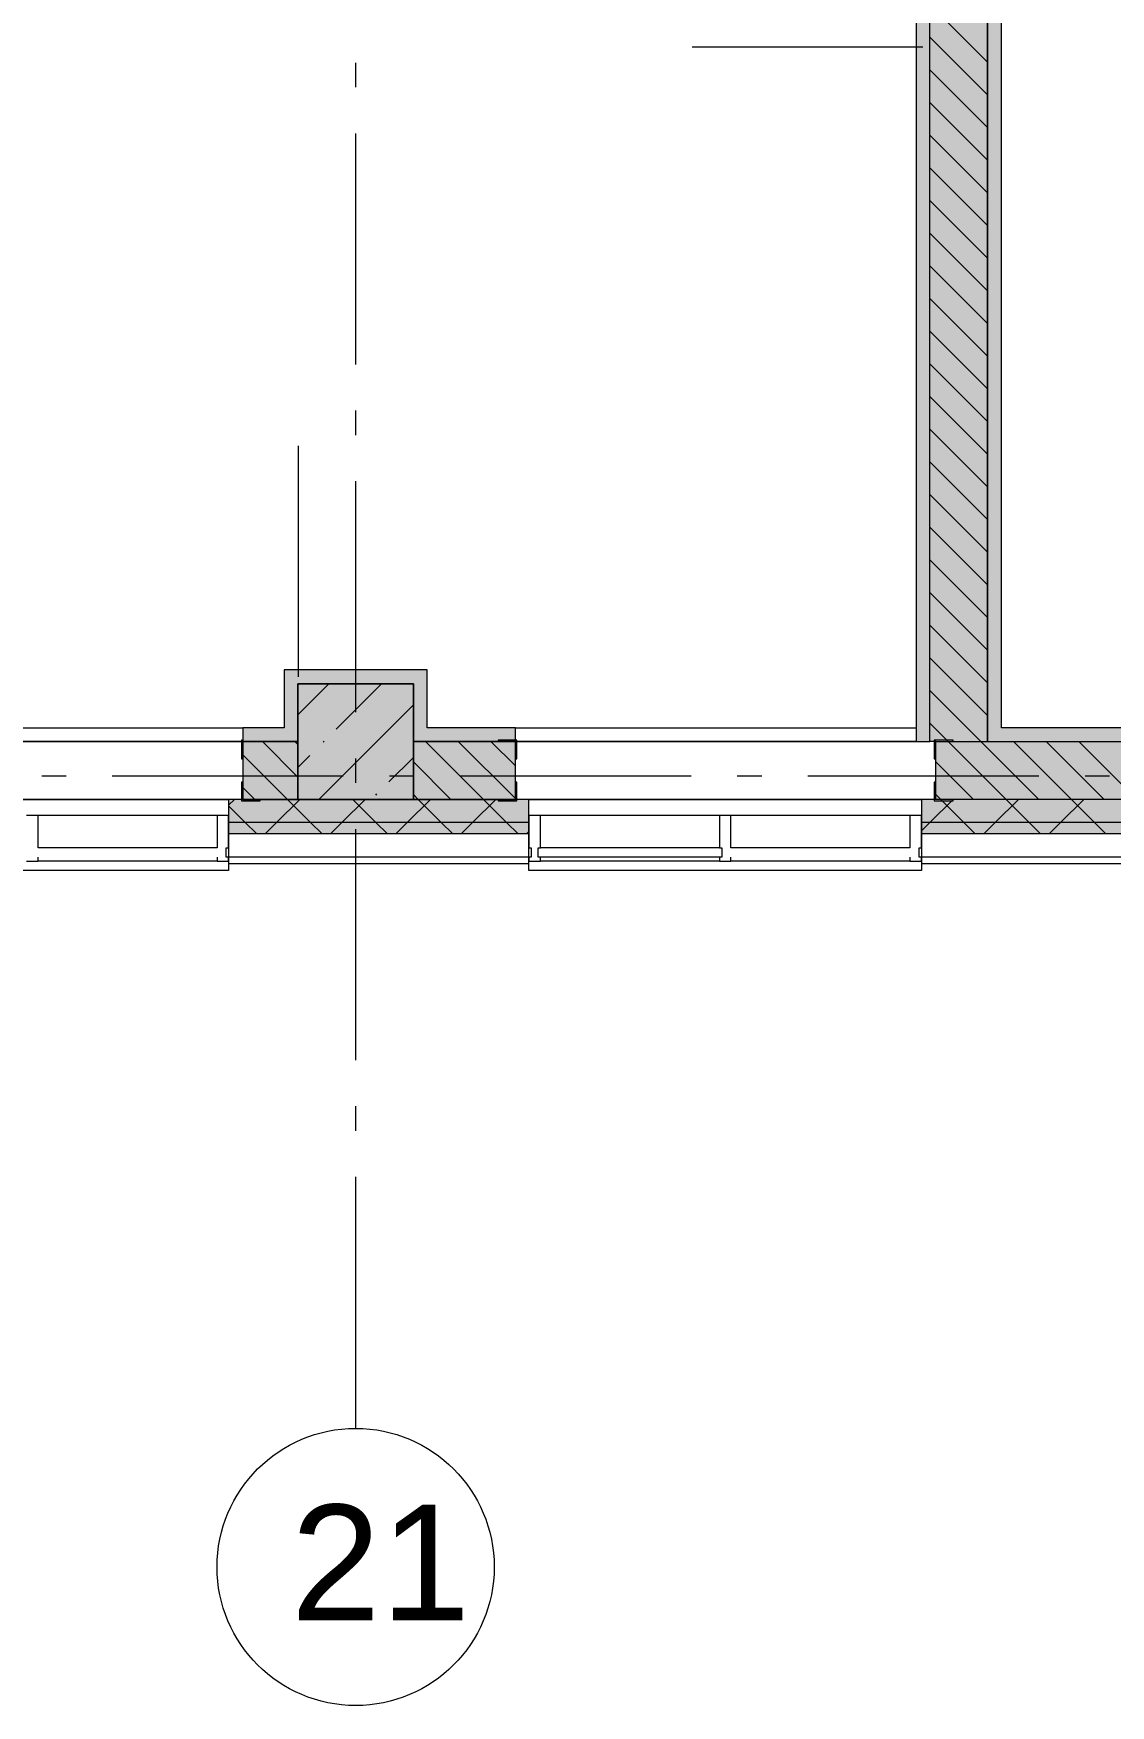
# Model space of a CAD drawing. Header units: millimetres. Extents: x -537608 to 253996, y -217170 to 186033.
# Drawn here: x -285971 to -281308, y 144598 to 151837 of the extents above; entities that cross this region are included whole.
import ezdxf

# ---------------------------------------------------------------- set-up
doc = ezdxf.new("R2010")
doc.units = ezdxf.units.MM
doc.layers.add('PDF _Геометрия', color=7, linetype='Continuous')
doc.layers.add('PDF _Текст', color=7, linetype='Continuous')
doc.layers.add('PDF _Сплошная заливка', color=7, linetype='Continuous', true_color=0xffffff)
doc.styles.add('PDF ArialMT', font='arial.ttf')

msp = doc.modelspace()

# ---------------------------------------------------------------- hatches: boundary and pattern name
at = {"layer": 'PDF _Сплошная заливка', "transparency": 33554559}
for points in [[(-281839.7397, 148771.257), (-281839.7397, 156271.2536), (-282089.732, 156271.2536), (-282089.732, 148771.257), (-282064.732, 148771.257)], [(-284826.179, 148521.2561), (-284326.1857, 148521.2561), (-284326.1857, 149021.2558), (-284826.179, 149021.2558), (-284826.179, 148771.257)]]:
    msp.add_hatch(color=256, dxfattribs=at).paths.add_polyline_path(points)
at = {"layer": 'PDF _Сплошная заливка', "true_color": 0xff7d7d, "transparency": 33554559}
for points in [[(-281839.7397, 148831.2555), (-281779.7326, 148831.2555), (-281779.7326, 156271.2536), (-281839.7397, 156271.2536), (-281839.7397, 149213.056)], [(-284326.1857, 149021.2558), (-284326.1857, 149081.2565), (-284886.1861, 149081.2565), (-284886.1861, 149021.2558), (-284826.179, 149021.2558)], [(-283884.7355, 148771.257), (-283884.7355, 148831.2555), (-284326.1857, 148831.2555), (-284326.1857, 148771.257), (-284201.9517, 148771.257)]]:
    msp.add_hatch(color=11, dxfattribs=at).paths.add_polyline_path(points)
at = {"layer": 'PDF _Сплошная заливка', "true_color": 0xfca910, "transparency": 33554559}
msp.add_hatch(color=40, dxfattribs=at).paths.add_polyline_path([(-282149.7392, 148771.257), (-282089.732, 148771.257), (-282089.732, 156211.2551), (-282149.7392, 156211.2551), (-282149.7392, 149213.056)])
at = {"layer": 'PDF _Сплошная заливка', "true_color": 0xff7d7d, "transparency": 33554559}
h = msp.add_hatch(color=11, dxfattribs=at)
h.paths.add_polyline_path([(-285036.824, 148771.257), (-284886.1861, 148771.257), (-284886.1861, 148831.2555), (-285064.7349, 148831.2555), (-285064.7349, 148771.257)], flags=0)
h.paths.add_polyline_path([(-287326.18, 148771.257), (-286884.7385, 148771.257), (-286884.7385, 148831.2555), (-287326.18, 148831.2555)], flags=0)
h = msp.add_hatch(color=11, dxfattribs=at)
h.paths.add_polyline_path([(-278886.1803, 148771.257), (-278886.1803, 148831.2555), (-279064.7376, 148831.2555), (-279064.7376, 148771.257)], flags=0)
h.paths.add_polyline_path([(-281697.3434, 148771.257), (-280884.7326, 148771.257), (-280884.7326, 148831.2555), (-281839.7397, 148831.2555), (-281839.7397, 148771.257)], flags=0)
at = {"layer": 'PDF _Сплошная заливка', "transparency": 33554559}
h = msp.add_hatch(color=256, dxfattribs=at)
h.paths.add_polyline_path([(-248076.1883, 148521.2561), (-248076.1883, 148771.257), (-249557.739, 148771.257), (-249557.739, 148521.2561), (-248302.5757, 148521.2561)], flags=0)
h.paths.add_polyline_path([(-247546.1914, 148521.2561), (-247546.1914, 148771.257), (-247576.1907, 148771.257), (-247576.1907, 148521.2561)], flags=0)
h.paths.add_polyline_path([(-251642.052, 148521.2561), (-251276.1877, 148521.2561), (-251276.1877, 148771.257), (-251764.7402, 148771.257), (-251764.7402, 148521.2561)], flags=0)
h.paths.add_polyline_path([(-250776.1901, 148521.2561), (-250557.7385, 148521.2561), (-250557.7385, 148771.257), (-250776.1901, 148771.257)], flags=0)
h.paths.add_polyline_path([(-254146.6604, 148521.2561), (-253584.7395, 148521.2561), (-253584.7395, 148771.257), (-254764.7431, 148771.257), (-254764.7431, 148521.2561)], flags=0)
h.paths.add_polyline_path([(-256584.7424, 148521.2561), (-256584.7424, 148771.257), (-256776.1874, 148771.257), (-256776.1874, 148521.2561), (-256651.2687, 148521.2561)], flags=0)
h.paths.add_polyline_path([(-257276.1893, 148521.2561), (-257276.1893, 148771.257), (-257764.7418, 148771.257), (-257764.7418, 148521.2561), (-257486.1367, 148521.2561)], flags=0)
h.paths.add_polyline_path([(-259776.186, 148521.2561), (-259584.7411, 148521.2561), (-259584.7411, 148771.257), (-259776.186, 148771.257)], flags=0)
h.paths.add_polyline_path([(-260764.7404, 148521.2561), (-260276.1879, 148521.2561), (-260276.1879, 148771.257), (-260764.7404, 148771.257)], flags=0)
h.paths.add_polyline_path([(-262584.7397, 148521.2561), (-262584.7397, 148771.257), (-263764.739, 148771.257), (-263764.739, 148521.2561), (-263330.2213, 148521.2561)], flags=0)
h.paths.add_polyline_path([(-266764.7377, 148521.2561), (-266276.1851, 148521.2561), (-266276.1851, 148771.257), (-266764.7377, 148771.257)], flags=0)
h.paths.add_polyline_path([(-265584.7383, 148521.2561), (-265584.7383, 148771.257), (-265776.1875, 148771.257), (-265776.1875, 148521.2561)], flags=0)
h.paths.add_polyline_path([(-268584.7369, 148521.2561), (-268584.7369, 148771.257), (-268776.1862, 148771.257), (-268776.1862, 148521.2561)], flags=0)
h.paths.add_polyline_path([(-269326.184, 148521.2561), (-269276.1838, 148521.2561), (-269276.1838, 148771.257), (-269326.184, 148771.257)], flags=0)
h.paths.add_polyline_path([(-269826.1859, 148521.2561), (-269826.1859, 148771.257), (-270064.7374, 148771.257), (-270064.7374, 148521.2561), (-270009.1741, 148521.2561)], flags=0)
h.paths.add_polyline_path([(-272513.7824, 148521.2561), (-271884.7367, 148521.2561), (-271884.7367, 148771.257), (-273064.7361, 148771.257), (-273064.7361, 148521.2561)], flags=0)
h.paths.add_polyline_path([(-274884.7353, 148521.2561), (-274884.7353, 148771.257), (-275326.1855, 148771.257), (-275326.1855, 148521.2561), (-275018.3907, 148521.2561)], flags=0)
h.paths.add_polyline_path([(-275826.1832, 148521.2561), (-275826.1832, 148771.257), (-276064.739, 148771.257), (-276064.739, 148521.2561), (-275853.2587, 148521.2561)], flags=0)
h.paths.add_polyline_path([(-277884.7383, 148521.2561), (-277884.7383, 148771.257), (-278326.1798, 148771.257), (-278326.1798, 148521.2561)], flags=0)
h.paths.add_polyline_path([(-280884.7326, 148521.2561), (-280884.7326, 148771.257), (-282064.732, 148771.257), (-282064.732, 148521.2561), (-281697.3434, 148521.2561)], flags=0)
h.paths.add_polyline_path([(-279064.7376, 148521.2561), (-278826.1818, 148521.2561), (-278826.1818, 148771.257), (-279064.7376, 148771.257)], flags=0)
h.paths.add_polyline_path([(-283884.7355, 148521.2561), (-283884.7355, 148771.257), (-284326.1857, 148771.257), (-284326.1857, 148521.2561), (-284201.9517, 148521.2561)], flags=0)
h.paths.add_polyline_path([(-285036.824, 148521.2561), (-284826.179, 148521.2561), (-284826.179, 148771.257), (-285064.7349, 148771.257), (-285064.7349, 148521.2561)], flags=0)
h.paths.add_polyline_path([(-286884.7385, 148521.2561), (-286884.7385, 148771.257), (-287326.18, 148771.257), (-287326.18, 148521.2561)], flags=0)
h.paths.add_polyline_path([(-288064.7378, 148521.2561), (-287826.1819, 148521.2561), (-287826.1819, 148771.257), (-288064.7378, 148771.257)], flags=0)
h.paths.add_polyline_path([(-290880.9044, 148521.2561), (-289884.7328, 148521.2561), (-289884.7328, 148771.257), (-291064.7321, 148771.257), (-291064.7321, 148521.2561)], flags=0)
h.paths.add_polyline_path([(-293326.1773, 148521.2561), (-292884.7357, 148521.2561), (-292884.7357, 148771.257), (-293326.1773, 148771.257)], flags=0)
h.paths.add_polyline_path([(-293826.1792, 148521.2561), (-293826.1792, 148771.257), (-294064.7351, 148771.257), (-294064.7351, 148521.2561)], flags=0)
h.paths.add_polyline_path([(-296826.1821, 148521.2561), (-296826.1821, 148771.257), (-297063.6787, 148771.257), (-297063.6787, 148521.2561)], flags=0)
h.paths.add_polyline_path([(-295884.7301, 148521.2561), (-295884.7301, 148771.257), (-296326.1802, 148771.257), (-296326.1802, 148521.2561), (-295890.121, 148521.2561)], flags=0)
h.paths.add_polyline_path([(-298063.6826, 148521.2561), (-298063.6826, 148771.257), (-300976.1809, 148771.257), (-300976.1809, 148521.2561), (-298394.7294, 148521.2561)], flags=0)
h = msp.add_hatch(color=256, dxfattribs=at)
h.paths.add_polyline_path([(-245797.9674, 148421.2557), (-240126.19, 148421.2557), (-240126.19, 148521.2561), (-246436.1889, 148521.2561), (-246436.1889, 148421.2557)], flags=0)
h.paths.add_polyline_path([(-247576.1907, 148421.2557), (-247311.1879, 148421.2557), (-247311.1879, 148521.2561), (-247576.1907, 148521.2561), (-247576.1907, 148509.7679)], flags=0)
h.paths.add_polyline_path([(-250492.7409, 148421.2557), (-250492.7409, 148521.2561), (-251826.1898, 148521.2561), (-251826.1898, 148421.2557), (-250807.184, 148421.2557)], flags=0)
h.paths.add_polyline_path([(-248076.1883, 148421.2557), (-248076.1883, 148521.2561), (-249617.7375, 148521.2561), (-249617.7375, 148421.2557), (-248302.5757, 148421.2557)], flags=0)
h.paths.add_polyline_path([(-253526.1878, 148421.2557), (-253526.1878, 148521.2561), (-254826.1885, 148521.2561), (-254826.1885, 148421.2557), (-254146.6604, 148421.2557)], flags=0)
h.paths.add_polyline_path([(-256651.2687, 148421.2557), (-256526.1864, 148421.2557), (-256526.1864, 148521.2561), (-257826.1871, 148521.2561), (-257826.1871, 148421.2557), (-257486.1367, 148421.2557)], flags=0)
h.paths.add_polyline_path([(-260825.613, 148421.2557), (-259526.1893, 148421.2557), (-259526.1893, 148521.2561), (-260826.1857, 148521.2561), (-260826.1857, 148421.2557)], flags=0)
h.paths.add_polyline_path([(-262526.188, 148421.2557), (-262526.188, 148521.2561), (-263826.1887, 148521.2561), (-263826.1887, 148421.2557), (-263330.2213, 148421.2557)], flags=0)
h.paths.add_polyline_path([(-266669.6977, 148421.2557), (-265526.1866, 148421.2557), (-265526.1866, 148521.2561), (-266826.1873, 148521.2561), (-266826.1873, 148421.2557)], flags=0)
h.paths.add_polyline_path([(-269174.306, 148421.2557), (-268526.1852, 148421.2557), (-268526.1852, 148521.2561), (-270126.187, 148521.2561), (-270126.187, 148421.2557), (-270009.1741, 148421.2557)], flags=0)
h.paths.add_polyline_path([(-271826.185, 148421.2557), (-271826.185, 148521.2561), (-273126.1857, 148521.2561), (-273126.1857, 148421.2557), (-272513.7824, 148421.2557)], flags=0)
h.paths.add_polyline_path([(-274826.1836, 148421.2557), (-274826.1836, 148521.2561), (-276126.1843, 148521.2561), (-276126.1843, 148421.2557), (-275018.3907, 148421.2557)], flags=0)
h.paths.add_polyline_path([(-277826.1866, 148421.2557), (-277826.1866, 148521.2561), (-279126.1829, 148521.2561), (-279126.1829, 148421.2557), (-278357.8713, 148421.2557)], flags=0)
h.paths.add_polyline_path([(-283826.1838, 148421.2557), (-283826.1838, 148521.2561), (-285126.1802, 148521.2561), (-285126.1802, 148421.2557), (-284201.9517, 148421.2557)], flags=0)
h.paths.add_polyline_path([(-280826.1809, 148421.2557), (-280826.1809, 148521.2561), (-282126.1859, 148521.2561), (-282126.1859, 148421.2557), (-280862.4796, 148421.2557)], flags=0)
h.paths.add_polyline_path([(-288126.1831, 148421.2557), (-286826.1781, 148421.2557), (-286826.1781, 148521.2561), (-288126.1831, 148521.2561), (-288126.1831, 148505.1089)], flags=0)
h.paths.add_polyline_path([(-290046.0407, 148421.2557), (-289826.1811, 148421.2557), (-289826.1811, 148521.2561), (-291126.1775, 148521.2561), (-291126.1775, 148421.2557), (-290880.9044, 148421.2557)], flags=0)
h.paths.add_polyline_path([(-292826.184, 148421.2557), (-292826.184, 148521.2561), (-294126.1804, 148521.2561), (-294126.1804, 148421.2557), (-293385.5127, 148421.2557)], flags=0)
h.paths.add_polyline_path([(-295890.121, 148421.2557), (-295826.1783, 148421.2557), (-295826.1783, 148521.2561), (-297126.1833, 148521.2561), (-297126.1833, 148421.2557), (-296724.9933, 148421.2557)], flags=0)
h.paths.add_polyline_path([(-298001.1781, 148421.2557), (-298001.1781, 148521.2561), (-307838.1777, 148521.2561), (-307838.1777, 148421.2557), (-298394.7294, 148421.2557)], flags=0)
h.paths.add_polyline_path([(-309248.0263, 148421.2557), (-308713.1811, 148421.2557), (-308713.1811, 148521.2561), (-316976.1736, 148521.2561), (-316976.1736, 148421.2557), (-310082.8987, 148421.2557)], flags=0)
h = msp.add_hatch(color=256, dxfattribs=at)
h.paths.add_polyline_path([(-240371.3189, 148371.2555), (-240176.1902, 148371.2555), (-240176.1902, 148421.2557), (-246436.1889, 148421.2557), (-246436.1889, 148371.2555), (-240788.7529, 148371.2555)], flags=0)
h.paths.add_polyline_path([(-247311.1879, 148371.2555), (-247311.1879, 148421.2557), (-247576.1907, 148421.2557), (-247576.1907, 148371.2555), (-247467.7076, 148371.2555)], flags=0)
h.paths.add_polyline_path([(-248076.1883, 148371.2555), (-248076.1883, 148421.2557), (-249617.7375, 148421.2557), (-249617.7375, 148371.2555), (-248302.5757, 148371.2555)], flags=0)
h.paths.add_polyline_path([(-250492.7409, 148371.2555), (-250492.7409, 148421.2557), (-251826.1898, 148421.2557), (-251826.1898, 148371.2555), (-250807.184, 148371.2555)], flags=0)
h.paths.add_polyline_path([(-254146.6604, 148371.2555), (-253526.1878, 148371.2555), (-253526.1878, 148421.2557), (-254826.1885, 148421.2557), (-254826.1885, 148371.2555)], flags=0)
h.paths.add_polyline_path([(-256651.2687, 148371.2555), (-256526.1864, 148371.2555), (-256526.1864, 148421.2557), (-257826.1871, 148421.2557), (-257826.1871, 148371.2555), (-257486.1367, 148371.2555)], flags=0)
h.paths.add_polyline_path([(-260825.613, 148371.2555), (-259526.1893, 148371.2555), (-259526.1893, 148421.2557), (-260826.1857, 148421.2557), (-260826.1857, 148371.2555)], flags=0)
h.paths.add_polyline_path([(-262526.188, 148371.2555), (-262526.188, 148421.2557), (-263826.1887, 148421.2557), (-263826.1887, 148371.2555), (-263330.2213, 148371.2555)], flags=0)
h.paths.add_polyline_path([(-265834.8297, 148371.2555), (-265526.1866, 148371.2555), (-265526.1866, 148421.2557), (-266826.1873, 148421.2557), (-266826.1873, 148371.2555), (-266669.6977, 148371.2555)], flags=0)
h.paths.add_polyline_path([(-268526.1852, 148371.2555), (-268526.1852, 148421.2557), (-270126.187, 148421.2557), (-270126.187, 148371.2555), (-269174.306, 148371.2555)], flags=0)
h.paths.add_polyline_path([(-271826.185, 148371.2555), (-271826.185, 148421.2557), (-273126.1857, 148421.2557), (-273126.1857, 148371.2555), (-272513.7824, 148371.2555)], flags=0)
h.paths.add_polyline_path([(-274826.1836, 148371.2555), (-274826.1836, 148421.2557), (-276126.1843, 148421.2557), (-276126.1843, 148371.2555), (-275018.3907, 148371.2555)], flags=0)
h.paths.add_polyline_path([(-280862.4796, 148371.2555), (-280826.1809, 148371.2555), (-280826.1809, 148421.2557), (-282126.1859, 148421.2557), (-282126.1859, 148371.2555), (-281697.3434, 148371.2555)], flags=0)
h.paths.add_polyline_path([(-278357.8713, 148371.2555), (-277826.1866, 148371.2555), (-277826.1866, 148421.2557), (-279126.1829, 148421.2557), (-279126.1829, 148371.2555)], flags=0)
h.paths.add_polyline_path([(-284201.9517, 148371.2555), (-283826.1838, 148371.2555), (-283826.1838, 148421.2557), (-285126.1802, 148421.2557), (-285126.1802, 148371.2555), (-285036.824, 148371.2555)], flags=0)
h.paths.add_polyline_path([(-286826.1781, 148371.2555), (-286826.1781, 148421.2557), (-288126.1831, 148421.2557), (-288126.1831, 148371.2555), (-287541.4324, 148371.2555)], flags=0)
h.paths.add_polyline_path([(-290880.9044, 148371.2555), (-289826.1811, 148371.2555), (-289826.1811, 148421.2557), (-291126.1775, 148421.2557), (-291126.1775, 148371.2555)], flags=0)
h.paths.add_polyline_path([(-294126.1804, 148371.2555), (-292826.184, 148371.2555), (-292826.184, 148421.2557), (-294126.1804, 148421.2557)], flags=0)
h.paths.add_polyline_path([(-295826.1783, 148371.2555), (-295826.1783, 148421.2557), (-297126.1833, 148421.2557), (-297126.1833, 148371.2555), (-295890.121, 148371.2555)], flags=0)
h.paths.add_polyline_path([(-298394.7294, 148371.2555), (-298001.1781, 148371.2555), (-298001.1781, 148421.2557), (-307838.1777, 148421.2557), (-307838.1777, 148371.2555), (-300064.4654, 148371.2555)], flags=0)
h.paths.add_polyline_path([(-308713.1811, 148371.2555), (-308713.1811, 148421.2557), (-317076.174, 148421.2557), (-317076.174, 148371.2555), (-309248.0263, 148371.2555)], flags=0)

# ---------------------------------------------------------------- linework, layer by layer
at = {"layer": 'PDF _Геометрия', "lineweight": 9}
for p, q in [((-281839.7397, 148831.2555), (-281839.7397, 156271.2536)), ((-281839.7397, 156271.2536), (-281839.7397, 148831.2555)), ((-282149.7392, 156211.2551), (-282149.7392, 148771.257)), ((-282089.732, 148771.257), (-282089.732, 156211.2551)), ((-282089.732, 148771.257), (-282089.732, 156211.2551)), ((-281779.7326, 148831.2555), (-281779.7326, 156211.2551)), ((-281839.7397, 151711.9633), (-282089.732, 151961.9621)), ((-281839.7397, 151570.5422), (-282089.732, 151820.541)), ((-282119.7356, 151777.5638), (-283119.7395, 151777.5638)), ((-281839.7397, 151429.119), (-282089.732, 151679.12)), ((-281839.7397, 151287.698), (-282089.732, 151537.699)), ((-281839.7397, 151146.2769), (-282089.732, 151396.2779)), ((-281839.7397, 151004.8558), (-282089.732, 151254.8568)), ((-281839.7397, 150863.4348), (-282089.732, 151113.4357)), ((-281839.7397, 150722.0137), (-282089.732, 150972.0126)), ((-281839.7397, 150580.5927), (-282089.732, 150830.5915)), ((-281839.7397, 150439.1717), (-282089.732, 150689.1704)), ((-281839.7397, 150297.7484), (-282089.732, 150547.7494)), ((-281839.7397, 150156.3274), (-282089.732, 150406.3283)), ((-281839.7397, 150014.9063), (-282089.732, 150264.9073)), ((-281839.7397, 149873.4853), (-282089.732, 150123.4862)), ((-284823.63, 149051.2572), (-284823.63, 150051.2568)), ((-281839.7397, 149732.0642), (-282089.732, 149982.0652)), ((-281839.7397, 149590.6431), (-282089.732, 149840.6419)), ((-281839.7397, 149449.2221), (-282089.732, 149699.2209)), ((-281839.7397, 149307.801), (-282089.732, 149557.7999)), ((-281839.7397, 149166.3778), (-282089.732, 149416.3787)), ((-281839.7397, 149024.9567), (-282089.732, 149274.9577)), ((-281839.7397, 148883.5357), (-282089.732, 149133.5366)), ((-284326.1857, 149081.2565), (-284886.1861, 149081.2565)), ((-284886.1861, 149081.2565), (-284886.1861, 149021.2558)), ((-284266.1786, 149081.2565), (-284326.1857, 149081.2565)), ((-284266.1786, 148831.2555), (-284266.1786, 149081.2565)), ((-284886.1861, 149021.2558), (-284886.1861, 148831.2555)), ((-284826.179, 148887.2474), (-284692.1706, 149021.2558)), ((-284326.1857, 149021.2558), (-284826.179, 149021.2558)), ((-284826.179, 149021.2558), (-284826.179, 148771.257)), ((-284826.179, 148771.257), (-284826.179, 149021.2558)), ((-284826.179, 149021.2558), (-284326.1857, 149021.2558)), ((-284660.1519, 148825.1756), (-284464.0781, 149021.2558)), ((-284326.1857, 148771.257), (-284326.1857, 149021.2558)), ((-284326.1857, 149021.2558), (-284326.1857, 148831.2555)), ((-281868.8735, 148771.257), (-282089.732, 148992.1156)), ((-284735.9789, 148521.2561), (-284326.1857, 148931.0492)), ((-286884.7385, 148831.2555), (-285064.7349, 148831.2555)), ((-284886.1861, 148831.2555), (-285064.7349, 148831.2555)), ((-285064.7349, 148831.2555), (-285064.7349, 148777.2573)), ((-284326.1857, 148831.2555), (-284326.1857, 148771.257)), ((-283884.7355, 148831.2555), (-284266.1786, 148831.2555)), ((-283884.7355, 148771.257), (-283884.7355, 148831.2555)), ((-283884.7355, 148831.2555), (-282149.7392, 148831.2555)), ((-282010.2967, 148771.257), (-282089.732, 148850.6945)), ((-281839.7397, 148771.257), (-281839.7397, 148831.2555)), ((-281839.7397, 148831.2555), (-281839.7397, 148771.257)), ((-280884.7326, 148831.2555), (-281779.7326, 148831.2555)), ((-286878.736, 148771.257), (-285070.7373, 148771.257)), ((-285070.7373, 148771.257), (-286878.736, 148771.257)), ((-285064.7349, 148777.2573), (-285064.7349, 148771.257)), ((-284886.1861, 148771.257), (-285064.7349, 148771.257)), ((-285064.7349, 148771.257), (-285064.7349, 148521.2561)), ((-285064.7349, 148771.257), (-284886.1861, 148771.257)), ((-284826.179, 148617.2928), (-284980.1497, 148771.257)), ((-284826.179, 148771.257), (-284886.1861, 148771.257)), ((-284886.1861, 148771.257), (-284826.179, 148771.257)), ((-284826.179, 148758.7139), (-284838.7265, 148771.257)), ((-284826.179, 148771.257), (-284826.179, 148521.2561)), ((-284826.179, 148521.2561), (-284826.179, 148771.257)), ((-284717.1793, 148768.1503), (-284712.4342, 148772.8932)), ((-283884.7355, 148771.257), (-284326.1857, 148771.257)), ((-284326.1857, 148771.257), (-284326.1857, 148521.2561)), ((-284326.1857, 148521.2561), (-284326.1857, 148771.257)), ((-284326.1857, 148771.257), (-283884.7355, 148771.257)), ((-284023.0412, 148521.2561), (-284273.0422, 148771.257)), ((-283884.7355, 148524.3735), (-284131.619, 148771.257)), ((-283884.7355, 148665.7946), (-283990.1958, 148771.257)), ((-283884.7355, 148521.2561), (-283884.7355, 148771.257)), ((-283878.7331, 148771.257), (-282149.7392, 148771.257)), ((-282149.7392, 148771.257), (-283878.7331, 148771.257)), ((-282149.7392, 148771.257), (-282089.732, 148771.257)), ((-282064.732, 148771.257), (-282089.732, 148771.257)), ((-282064.732, 148771.257), (-281839.7397, 148771.257)), ((-282064.732, 148521.2561), (-282064.732, 148771.257)), ((-281760.2958, 148521.2561), (-282010.2967, 148771.257)), ((-281618.8811, 148521.2561), (-281868.8735, 148771.257)), ((-281839.7397, 148771.257), (-280884.7326, 148771.257)), ((-281839.7397, 148771.257), (-280884.7326, 148771.257)), ((-281477.4579, 148521.2561), (-281727.4588, 148771.257)), ((-281336.0347, 148521.2561), (-281586.0357, 148771.257)), ((-281194.6115, 148521.2561), (-281444.6124, 148771.257)), ((-284871.5719, 148521.2561), (-285064.7349, 148714.4234)), ((-284826.179, 148659.1484), (-284774.2067, 148711.1272)), ((-284432.0594, 148597.0766), (-284326.1857, 148702.9524)), ((-284164.4645, 148521.2561), (-284326.1857, 148682.9773)), ((-281901.7189, 148521.2561), (-282064.732, 148684.2712)), ((-285012.9865, 148521.2561), (-285064.7349, 148573.0023)), ((-284489.0782, 148540.0535), (-284484.3417, 148544.7943)), ((-284305.879, 148521.2561), (-284326.1857, 148541.5563)), ((-282043.1422, 148521.2561), (-282064.732, 148542.8502)), ((-286826.1781, 148521.2561), (-285126.1802, 148521.2561)), ((-285126.1802, 148521.2561), (-286826.1781, 148521.2561)), ((-285126.1802, 148496.0579), (-285100.982, 148521.2561)), ((-283826.1838, 148521.2561), (-285126.1802, 148521.2561)), ((-285126.1802, 148521.2561), (-285126.1802, 148421.2557)), ((-285054.4093, 148421.2557), (-285126.1802, 148493.0287)), ((-285064.7349, 148521.2561), (-284826.179, 148521.2561)), ((-284918.1446, 148421.2557), (-284818.1442, 148521.2561)), ((-284771.5716, 148421.2557), (-284871.5719, 148521.2561)), ((-284826.179, 148521.2561), (-284326.1857, 148521.2561)), ((-284635.2982, 148421.2557), (-284535.2978, 148521.2561)), ((-284488.7251, 148421.2557), (-284588.7255, 148521.2561)), ((-284352.4604, 148421.2557), (-284252.46, 148521.2561)), ((-284326.1857, 148521.2561), (-283884.7355, 148521.2561)), ((-284205.8787, 148421.2557), (-284305.879, 148521.2561)), ((-284069.6139, 148421.2557), (-283969.6136, 148521.2561)), ((-283923.0409, 148421.2557), (-284023.0412, 148521.2561)), ((-283826.1838, 148421.2557), (-283826.1838, 148521.2561)), ((-283826.1838, 148521.2561), (-282126.1859, 148521.2561)), ((-282126.1859, 148521.2561), (-283826.1838, 148521.2561)), ((-280826.1809, 148521.2561), (-282126.1859, 148521.2561)), ((-282126.1859, 148521.2561), (-282126.1859, 148421.2557)), ((-282089.7148, 148421.2557), (-281989.7145, 148521.2561)), ((-280884.7326, 148521.2561), (-282064.732, 148521.2561)), ((-281943.1417, 148421.2557), (-282043.1422, 148521.2561)), ((-281806.877, 148421.2557), (-281706.8766, 148521.2561)), ((-281660.2953, 148421.2557), (-281760.2958, 148521.2561)), ((-281524.0306, 148421.2557), (-281424.0302, 148521.2561)), ((-281377.4575, 148421.2557), (-281477.4579, 148521.2561)), ((-285951.1834, 148451.2571), (-286001.1836, 148451.2571)), ((-285176.1804, 148451.2571), (-285951.1834, 148451.2571)), ((-285951.1834, 148311.257), (-285951.1834, 148451.2571)), ((-285126.1802, 148451.2571), (-285176.1804, 148451.2571)), ((-285176.1804, 148451.2571), (-285176.1804, 148311.257)), ((-285126.1802, 148311.257), (-285126.1802, 148451.2571)), ((-285126.1802, 148421.2557), (-285126.1802, 148371.2555)), ((-283826.1838, 148421.2557), (-285126.1802, 148421.2557)), ((-285004.4092, 148371.2555), (-285054.4093, 148421.2557)), ((-284968.1448, 148371.2555), (-284918.1446, 148421.2557)), ((-284721.5713, 148371.2555), (-284771.5716, 148421.2557)), ((-284685.2984, 148371.2555), (-284635.2982, 148421.2557)), ((-284438.7249, 148371.2555), (-284488.7251, 148421.2557)), ((-284402.4606, 148371.2555), (-284352.4604, 148421.2557)), ((-284155.8871, 148371.2555), (-284205.8787, 148421.2557)), ((-284119.6142, 148371.2555), (-284069.6139, 148421.2557)), ((-283873.0407, 148371.2555), (-283923.0409, 148421.2557)), ((-283776.1836, 148451.2571), (-283826.1838, 148451.2571)), ((-283826.1838, 148451.2571), (-283826.1838, 148311.257)), ((-283826.1838, 148371.2555), (-283826.1838, 148421.2557)), ((-283001.1806, 148451.2571), (-283776.1836, 148451.2571)), ((-283776.1836, 148311.257), (-283776.1836, 148451.2571)), ((-282951.1805, 148451.2571), (-283001.1806, 148451.2571)), ((-283001.1806, 148451.2571), (-283001.1806, 148311.257)), ((-282176.186, 148451.2571), (-282951.1805, 148451.2571)), ((-282951.1805, 148311.257), (-282951.1805, 148451.2571)), ((-282126.1859, 148451.2571), (-282176.186, 148451.2571)), ((-282176.186, 148451.2571), (-282176.186, 148311.257)), ((-282126.1859, 148311.257), (-282126.1859, 148451.2571)), ((-282126.1859, 148384.7889), (-282089.7148, 148421.2557)), ((-282126.1859, 148421.2557), (-282126.1859, 148371.2555)), ((-280826.1809, 148421.2557), (-282126.1859, 148421.2557)), ((-281893.1416, 148371.2555), (-281943.1417, 148421.2557)), ((-281856.8686, 148371.2555), (-281806.877, 148421.2557)), ((-281610.2952, 148371.2555), (-281660.2953, 148421.2557)), ((-281574.0308, 148371.2555), (-281524.0306, 148421.2557)), ((-281327.4574, 148371.2555), (-281377.4575, 148421.2557)), ((-285126.1802, 148371.2555), (-285126.1802, 148271.2572)), ((-283826.1838, 148371.2555), (-285126.1802, 148371.2555)), ((-283836.7677, 148371.2555), (-283826.1838, 148381.8459)), ((-283826.1838, 148271.2572), (-283826.1838, 148371.2555)), ((-282126.1859, 148371.2555), (-282126.1859, 148271.2572)), ((-280826.1809, 148371.2555), (-282126.1859, 148371.2555)), ((-286001.1836, 148254.2575), (-285951.1834, 148254.2575)), ((-285951.1834, 148254.2575), (-285951.1834, 148271.2572)), ((-285176.1804, 148254.2575), (-285951.1834, 148254.2575)), ((-285176.1804, 148271.2572), (-285176.1804, 148254.2575)), ((-285176.1804, 148254.2575), (-285126.1802, 148254.2575)), ((-285136.1785, 148271.2572), (-285136.1785, 148311.257)), ((-285136.1785, 148311.257), (-285126.1802, 148311.257)), ((-285126.1802, 148271.2572), (-285136.1785, 148271.2572)), ((-285126.1802, 148271.2572), (-285126.1802, 148244.2571)), ((-283826.1838, 148271.2572), (-285126.1802, 148271.2572)), ((-285126.1802, 148254.2575), (-285126.1802, 148271.2572)), ((-283826.1838, 148311.257), (-283816.1855, 148311.257)), ((-283826.1838, 148244.2571), (-283826.1838, 148271.2572)), ((-283816.1855, 148271.2572), (-283826.1838, 148271.2572)), ((-283826.1838, 148271.2572), (-283826.1838, 148254.2575)), ((-283826.1838, 148254.2575), (-283776.1836, 148254.2575)), ((-283816.1855, 148311.257), (-283816.1855, 148271.2572)), ((-283786.1819, 148271.2572), (-283786.1819, 148311.257)), ((-283786.1819, 148311.257), (-283776.1836, 148311.257)), ((-283776.1836, 148271.2572), (-283786.1819, 148271.2572)), ((-283001.1806, 148271.2572), (-283776.1836, 148271.2572)), ((-283776.1836, 148254.2575), (-283776.1836, 148271.2572)), ((-283001.1806, 148254.2575), (-283776.1836, 148254.2575)), ((-283001.1806, 148311.257), (-282991.1823, 148311.257)), ((-282991.1823, 148271.2572), (-283001.1806, 148271.2572)), ((-283001.1806, 148271.2572), (-283001.1806, 148254.2575)), ((-283001.1806, 148254.2575), (-282951.1805, 148254.2575)), ((-282991.1823, 148311.257), (-282991.1823, 148271.2572)), ((-282951.1805, 148254.2575), (-282951.1805, 148271.2572)), ((-282176.186, 148254.2575), (-282951.1805, 148254.2575)), ((-282176.186, 148271.2572), (-282176.186, 148254.2575)), ((-282176.186, 148254.2575), (-282126.1859, 148254.2575)), ((-282136.1842, 148271.2572), (-282136.1842, 148311.257)), ((-282136.1842, 148311.257), (-282126.1859, 148311.257)), ((-282126.1859, 148271.2572), (-282136.1842, 148271.2572)), ((-282126.1859, 148271.2572), (-282126.1859, 148244.2571)), ((-280826.1809, 148271.2572), (-282126.1859, 148271.2572)), ((-282126.1859, 148254.2575), (-282126.1859, 148271.2572)), ((-285126.1802, 148244.2571), (-283826.1838, 148244.2571)), ((-282126.1859, 148244.2571), (-280826.1809, 148244.2571))]:
    msp.add_line(p, q, dxfattribs=at)
at = {"layer": 'PDF _Геометрия', "color": 253, "lineweight": 9, "true_color": 0xaaaaaa}
for p, q in [((-284576.1867, 151710.0902), (-284576.1867, 151604.2575)), ((-284576.1867, 151404.2567), (-284576.1867, 150404.2572)), ((-284576.1867, 150204.2564), (-284576.1867, 150098.4237)), ((-284576.1867, 149898.4229), (-284576.1867, 148898.4234)), ((-285064.7349, 148771.257), (-285064.7349, 148777.2573)), ((-284576.1867, 148698.4248), (-284576.1867, 148592.5899)), ((-285829.6104, 148621.2564), (-285935.4496, 148621.2564)), ((-284629.6144, 148621.2564), (-285629.6096, 148621.2564)), ((-284323.7831, 148621.2564), (-284429.6136, 148621.2564)), ((-283123.7784, 148621.2564), (-284123.7823, 148621.2564)), ((-282817.9471, 148621.2564), (-282923.7776, 148621.2564)), ((-281617.9424, 148621.2564), (-282617.9463, 148621.2564)), ((-281312.1111, 148621.2564), (-281417.9503, 148621.2564)), ((-284576.1867, 148392.5912), (-284576.1867, 147392.5917)), ((-285951.1834, 148313.2571), (-285176.1804, 148313.2571)), ((-283776.1836, 148313.2571), (-283001.1806, 148313.2571)), ((-283001.1806, 148311.257), (-283776.1836, 148311.257)), ((-282951.1805, 148313.2571), (-282176.186, 148313.2571)), ((-285126.1802, 148213.2566), (-286826.1781, 148213.2566)), ((-285126.1802, 148244.2571), (-285126.1802, 148213.2566)), ((-283826.1838, 148213.2566), (-283826.1838, 148244.2571)), ((-282126.1859, 148213.2566), (-283826.1838, 148213.2566)), ((-282126.1859, 148244.2571), (-282126.1859, 148213.2566)), ((-284576.1867, 147192.5909), (-284576.1867, 147086.7582)), ((-284576.1867, 146886.7574), (-284576.1867, 145798.1789))]:
    msp.add_line(p, q, dxfattribs=at)
at = {"layer": 'PDF _Геометрия', "color": 253, "lineweight": 20, "true_color": 0xaaaaaa}
for p, q in [((-285064.7349, 148777.2573), (-285070.7373, 148777.2573)), ((-285070.7373, 148777.2573), (-285070.7373, 148696.2567)), ((-285064.7349, 148696.2567), (-285064.7349, 148771.257)), ((-283878.7331, 148777.2573), (-283959.7358, 148777.2573)), ((-283959.7358, 148777.2573), (-283959.7358, 148771.257)), ((-283959.7358, 148771.257), (-283884.7355, 148771.257)), ((-283884.7355, 148771.257), (-283884.7355, 148696.2567)), ((-283878.7331, 148696.2567), (-283878.7331, 148777.2573)), ((-281989.7317, 148777.2573), (-282070.7344, 148777.2573)), ((-282070.7344, 148777.2573), (-282070.7344, 148696.2567)), ((-282064.732, 148696.2567), (-282064.732, 148771.257)), ((-282064.732, 148771.257), (-281989.7317, 148771.257)), ((-281989.7317, 148771.257), (-281989.7317, 148777.2573)), ((-285070.7373, 148696.2567), (-285064.7349, 148696.2567)), ((-283884.7355, 148696.2567), (-283878.7331, 148696.2567)), ((-282070.7344, 148696.2567), (-282064.732, 148696.2567)), ((-285064.7349, 148596.2563), (-285070.7373, 148596.2563)), ((-285070.7373, 148596.2563), (-285070.7373, 148515.2558)), ((-285064.7349, 148521.2561), (-285064.7349, 148596.2563)), ((-283878.7331, 148596.2563), (-283884.7355, 148596.2563)), ((-283884.7355, 148596.2563), (-283884.7355, 148521.2561)), ((-283878.7331, 148515.2558), (-283878.7331, 148596.2563)), ((-282064.732, 148596.2563), (-282070.7344, 148596.2563)), ((-282070.7344, 148596.2563), (-282070.7344, 148515.2558)), ((-282064.732, 148521.2561), (-282064.732, 148596.2563)), ((-285070.7373, 148515.2558), (-284989.7346, 148515.2558)), ((-284989.7346, 148521.2561), (-285064.7349, 148521.2561)), ((-284989.7346, 148515.2558), (-284989.7346, 148521.2561)), ((-283884.7355, 148521.2561), (-283959.7358, 148521.2561)), ((-283959.7358, 148521.2561), (-283959.7358, 148515.2558)), ((-283959.7358, 148515.2558), (-283878.7331, 148515.2558)), ((-282070.7344, 148515.2558), (-281989.7317, 148515.2558)), ((-281989.7317, 148521.2561), (-282064.732, 148521.2561)), ((-281989.7317, 148515.2558), (-281989.7317, 148521.2561))]:
    msp.add_line(p, q, dxfattribs=at)
at = {"layer": 'PDF _Геометрия', "lineweight": 20}
msp.add_circle((-284576.1814, 145198.1788), 599.999, dxfattribs=at)
at = {"layer": 'PDF _Сплошная заливка', "color": 11, "lineweight": 35, "true_color": 0xff7d7d, "transparency": 33554559}
for points in [[(-284266.1786, 148831.2555), (-284266.1786, 149081.2565), (-284326.1857, 148831.2555), (-284326.1857, 149081.2565)], [(-284826.179, 148771.257), (-284826.179, 149021.2558), (-284886.1861, 148771.257), (-284886.1861, 149021.2558)]]:
    msp.add_solid(points, dxfattribs=at)

# ---------------------------------------------------------------- texts
at = {"layer": 'PDF _Текст', "insert": (-284856.6218, 145217.5731), "char_height": 500, "attachment_point": 4, "style": 'PDF ArialMT'}
msp.add_mtext('21', dxfattribs=at)

doc.saveas('drawing.dxf')
